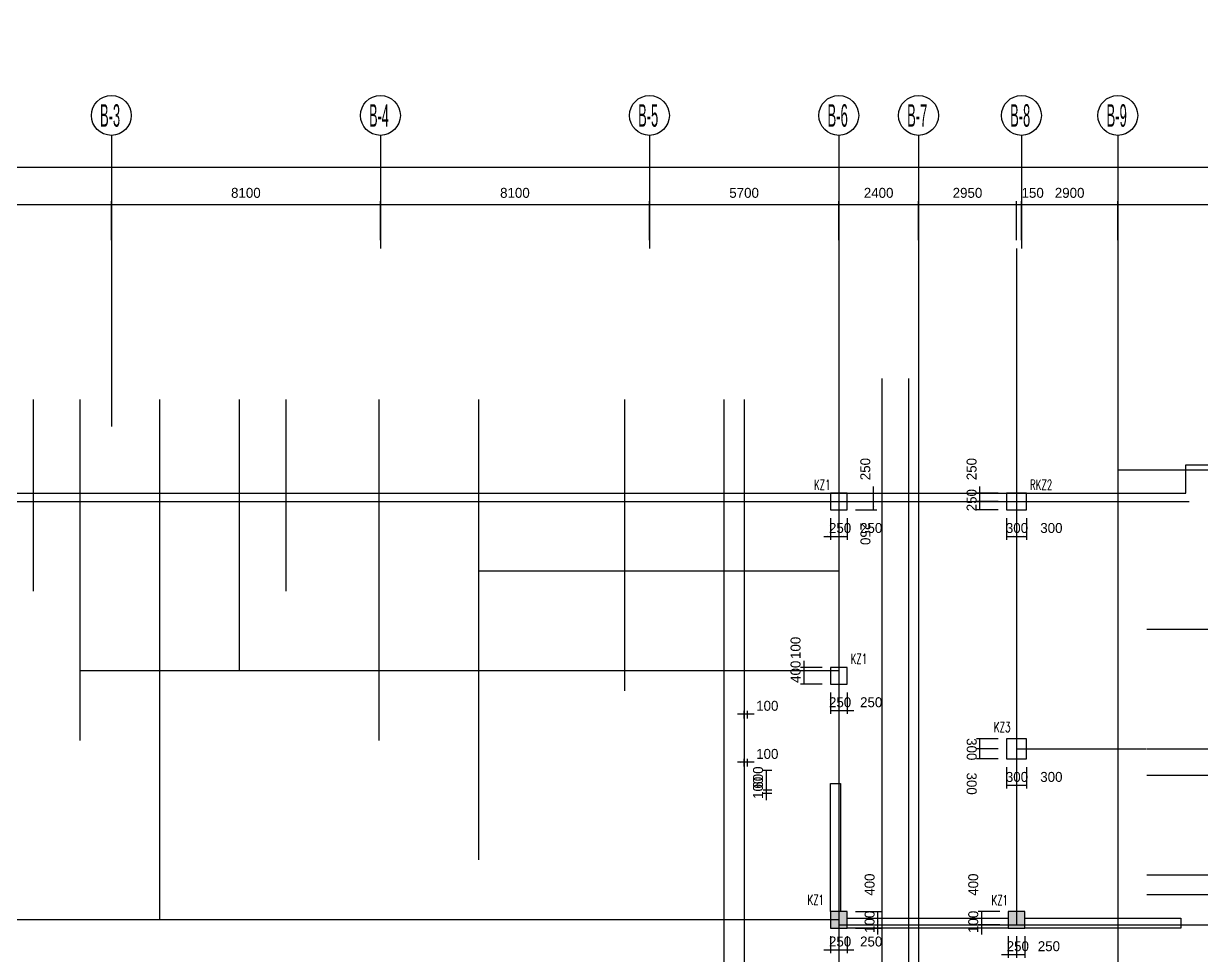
# Model space of a CAD drawing. Extents: x 387171 to 699106, y 11966 to 245688.
# Drawn here: x 505815 to 541277, y 217611 to 245688 of the extents above; entities that cross this region are included whole.
import ezdxf

# ---------------------------------------------------------------- set-up
doc = ezdxf.new("R2010")
doc.units = 0
doc.header["$LTSCALE"] = 100
doc.header["$MEASUREMENT"] = 0
for name, color, linetype in [('COLU', 7, 'Continuous'), ('DIM', 3, 'Continuous'), ('DOTE', 253, 'Continuous'), ('HATCH', 254, 'Continuous'), ('L-AXIS', 3, 'Continuous'), ('NUM', 7, 'Continuous'), ('Q-dote', 253, 'Continuous'), ('WALL', 3, 'Continuous'), ('小尺寸', 4, 'Continuous')]:
    doc.layers.add(name, color=color, linetype=linetype)
doc.styles.add('hztxt', font='hztxt')
doc.styles.get("Standard").update_dxf_attribs({"font": 'standard'})
doc.dimstyles.get("Standard").update_dxf_attribs({"dimtxt": 300, "dimasz": 100, "dimexe": 100, "dimexo": 250, "dimgap": 100, "dimtad": 0, "dimtoh": 1, "dimdec": 0, "dimdsep": 46, "dimcen": 0.09, "dimclrt": 7, "dimadec": 0, "dimazin": 0, "dimtfac": 1, "dimtdec": 4, "dimtofl": 0, "dimtmove": 0, "dimatfit": 3, "dimfxl": 1, "dimtolj": 1, "dimtzin": 0, "dimarcsym": 0})

# ---------------------------------------------------------------- blocks, each defined once
blk = doc.blocks.new('*D1100')
at = {"layer": 'L-AXIS', "color": 0, "linetype": 'ByBlock', "lineweight": -2}
for p, q in [((494858, 239398), (494858, 241456)), ((494858, 241356), (656958, 241356)), ((656958, 239398), (656958, 241456))]:
    blk.add_line(p, q, dxfattribs=at)
for points in [[(494858, 241356), (494958, 241372), (494958, 241339)], [(656958, 241356), (656858, 241339), (656858, 241372)]]:
    blk.add_solid(points, dxfattribs=at)
at = {"layer": 'L-AXIS', "color": 7, "linetype": 'Continuous', "lineweight": -2, "insert": (548151, 241706), "char_height": 300, "width": 1106.67, "attachment_point": 5, "style": 'hztxt'}
blk.add_mtext('162100', dxfattribs=at)
blk = doc.blocks.new('*D1624')
at = {"layer": 'L-AXIS', "color": 0, "linetype": 'ByBlock', "lineweight": -2}
for p, q in [((500358, 239163), (500358, 240335)), ((500358, 240235), (508458, 240235)), ((508458, 239163), (508458, 240335))]:
    blk.add_line(p, q, dxfattribs=at)
for points in [[(500358, 240235), (500458, 240251), (500458, 240218)], [(508458, 240235), (508358, 240218), (508358, 240251)]]:
    blk.add_solid(points, dxfattribs=at)
at = {"layer": 'L-AXIS', "color": 7, "linetype": 'Continuous', "lineweight": -2, "insert": (504408, 240585), "char_height": 300, "width": 775, "attachment_point": 5, "style": 'hztxt'}
blk.add_mtext('8100', dxfattribs=at)
blk = doc.blocks.new('*D3545')
at = {"layer": 'L-AXIS', "color": 0, "linetype": 'ByBlock', "lineweight": -2}
for p, q in [((538758, 239163), (538758, 240335)), ((538758, 240235), (546858, 240235)), ((546858, 239163), (546858, 240335))]:
    blk.add_line(p, q, dxfattribs=at)
for points in [[(538758, 240235), (538858, 240251), (538858, 240218)], [(546858, 240235), (546758, 240218), (546758, 240251)]]:
    blk.add_solid(points, dxfattribs=at)
at = {"layer": 'L-AXIS', "color": 7, "linetype": 'Continuous', "lineweight": -2, "insert": (542808, 240585), "char_height": 300, "width": 775, "attachment_point": 5, "style": 'hztxt'}
blk.add_mtext('8100', dxfattribs=at)
blk = doc.blocks.new('_AXISO')
blk.add_circle((0, 0), 0.5)
blk = doc.blocks.new('*D4308')
at = {"layer": 'L-AXIS', "color": 0, "linetype": 'ByBlock', "lineweight": -2}
for p, q in [((516558, 239163), (516558, 240335)), ((516558, 240235), (524658, 240235)), ((524658, 239163), (524658, 240335))]:
    blk.add_line(p, q, dxfattribs=at)
for points in [[(516558, 240235), (516658, 240251), (516658, 240218)], [(524658, 240235), (524558, 240218), (524558, 240251)]]:
    blk.add_solid(points, dxfattribs=at)
at = {"layer": 'L-AXIS', "color": 7, "linetype": 'Continuous', "lineweight": -2, "insert": (520608, 240585), "char_height": 300, "width": 775, "attachment_point": 5, "style": 'hztxt'}
blk.add_mtext('8100', dxfattribs=at)
blk = doc.blocks.new('*D4276')
at = {"layer": 'L-AXIS', "color": 0, "linetype": 'ByBlock', "lineweight": -2}
for p, q in [((508458, 239163), (508458, 240335)), ((508458, 240235), (516558, 240235)), ((516558, 239163), (516558, 240335))]:
    blk.add_line(p, q, dxfattribs=at)
for points in [[(508458, 240235), (508558, 240251), (508558, 240218)], [(516558, 240235), (516458, 240218), (516458, 240251)]]:
    blk.add_solid(points, dxfattribs=at)
at = {"layer": 'L-AXIS', "color": 7, "linetype": 'Continuous', "lineweight": -2, "insert": (512508, 240585), "char_height": 300, "width": 775, "attachment_point": 5, "style": 'hztxt'}
blk.add_mtext('8100', dxfattribs=at)
blk = doc.blocks.new('*D2391')
at = {"layer": 'L-AXIS', "color": 0, "linetype": 'ByBlock', "lineweight": -2}
for p, q in [((530358, 239163), (530358, 240335)), ((530358, 240235), (532758, 240235)), ((532758, 239163), (532758, 240335))]:
    blk.add_line(p, q, dxfattribs=at)
for points in [[(530358, 240235), (530458, 240251), (530458, 240218)], [(532758, 240235), (532658, 240218), (532658, 240251)]]:
    blk.add_solid(points, dxfattribs=at)
at = {"layer": 'L-AXIS', "color": 7, "linetype": 'Continuous', "lineweight": -2, "insert": (531558, 240585), "char_height": 300, "width": 785, "attachment_point": 5, "style": 'hztxt'}
blk.add_mtext('2400', dxfattribs=at)
blk = doc.blocks.new('*D2623')
at = {"layer": 'L-AXIS', "color": 0, "linetype": 'ByBlock', "lineweight": -2}
for p, q in [((524658, 239163), (524658, 240335)), ((524658, 240235), (530358, 240235)), ((530358, 239163), (530358, 240335))]:
    blk.add_line(p, q, dxfattribs=at)
for points in [[(524658, 240235), (524758, 240251), (524758, 240218)], [(530358, 240235), (530258, 240218), (530258, 240251)]]:
    blk.add_solid(points, dxfattribs=at)
at = {"layer": 'L-AXIS', "color": 7, "linetype": 'Continuous', "lineweight": -2, "insert": (527508, 240585), "char_height": 300, "width": 780, "attachment_point": 5, "style": 'hztxt'}
blk.add_mtext('5700', dxfattribs=at)
blk = doc.blocks.new('*D2865')
at = {"layer": 'L-AXIS', "color": 0, "linetype": 'ByBlock', "lineweight": -2}
for p, q in [((532758, 239163), (532758, 240335)), ((532758, 240235), (535708, 240235)), ((535708, 239163), (535708, 240335))]:
    blk.add_line(p, q, dxfattribs=at)
for points in [[(532758, 240235), (532858, 240251), (532858, 240218)], [(535708, 240235), (535608, 240218), (535608, 240251)]]:
    blk.add_solid(points, dxfattribs=at)
at = {"layer": 'L-AXIS', "color": 7, "linetype": 'Continuous', "lineweight": -2, "insert": (534233, 240585), "char_height": 300, "width": 775, "attachment_point": 5, "style": 'hztxt'}
blk.add_mtext('2950', dxfattribs=at)
blk = doc.blocks.new('*D3339')
at = {"layer": 'L-AXIS', "color": 0, "linetype": 'ByBlock', "lineweight": -2}
for p, q in [((535858, 239163), (535858, 240335)), ((535858, 240235), (538758, 240235)), ((538758, 239163), (538758, 240335))]:
    blk.add_line(p, q, dxfattribs=at)
for points in [[(535858, 240235), (535958, 240251), (535958, 240218)], [(538758, 240235), (538658, 240218), (538658, 240251)]]:
    blk.add_solid(points, dxfattribs=at)
at = {"layer": 'L-AXIS', "color": 7, "linetype": 'Continuous', "lineweight": -2, "insert": (537308, 240585), "char_height": 300, "width": 775, "attachment_point": 5, "style": 'hztxt'}
blk.add_mtext('2900', dxfattribs=at)
blk = doc.blocks.new('*D1403')
at = {"layer": 'L-AXIS', "color": 0, "linetype": 'ByBlock', "lineweight": -2}
for p, q in [((535508, 240235), (536058, 240235)), ((535708, 239163), (535708, 240335)), ((535858, 239163), (535858, 240335))]:
    blk.add_line(p, q, dxfattribs=at)
for points in [[(535708, 240235), (535608, 240218), (535608, 240251)], [(535858, 240235), (535958, 240251), (535958, 240218)]]:
    blk.add_solid(points, dxfattribs=at)
at = {"layer": 'L-AXIS', "color": 7, "linetype": 'Continuous', "lineweight": -2, "insert": (536196, 240585), "char_height": 300, "width": 476.67, "attachment_point": 5, "style": 'hztxt'}
blk.add_mtext('150', dxfattribs=at)
blk = doc.blocks.new('*D3484')
at = {"layer": '小尺寸', "color": 0, "linetype": 'ByBlock', "lineweight": -2}
for p, q in [((527808, 224881), (527308, 224881)), ((527508, 224751), (527508, 224981)), ((527608, 224751), (527608, 224981))]:
    blk.add_line(p, q, dxfattribs=at)
for points in [[(527508, 224881), (527408, 224865), (527408, 224898)], [(527608, 224881), (527708, 224898), (527708, 224865)]]:
    blk.add_solid(points, dxfattribs=at)
at = {"layer": '小尺寸', "color": 7, "linetype": 'Continuous', "lineweight": -2, "insert": (528206, 225131), "char_height": 300, "width": 476.67, "attachment_point": 5, "rotation": 0.0001, "style": 'hztxt'}
blk.add_mtext('100', dxfattribs=at)
blk = doc.blocks.new('*D3667')
at = {"layer": '小尺寸', "color": 0, "linetype": 'ByBlock', "lineweight": -2}
for p, q in [((528178, 222288), (528178, 222788)), ((528345, 222588), (528078, 222588)), ((528345, 222488), (528078, 222488))]:
    blk.add_line(p, q, dxfattribs=at)
for points in [[(528178, 222588), (528161, 222688), (528195, 222688)], [(528178, 222488), (528195, 222388), (528161, 222388)]]:
    blk.add_solid(points, dxfattribs=at)
at = {"layer": '小尺寸', "color": 7, "linetype": 'Continuous', "lineweight": -2, "insert": (527928, 222662), "char_height": 300, "width": 476.67, "attachment_point": 5, "rotation": 89.9957, "style": 'hztxt'}
blk.add_mtext('100', dxfattribs=at)
blk = doc.blocks.new('*D4356')
at = {"layer": '小尺寸', "color": 0, "linetype": 'ByBlock', "lineweight": -2}
for p, q in [((528345, 223188), (528078, 223188)), ((528178, 222588), (528178, 223188)), ((528345, 222588), (528078, 222588))]:
    blk.add_line(p, q, dxfattribs=at)
for points in [[(528178, 223188), (528195, 223088), (528161, 223088)], [(528178, 222588), (528161, 222688), (528195, 222688)]]:
    blk.add_solid(points, dxfattribs=at)
at = {"layer": '小尺寸', "color": 7, "linetype": 'Continuous', "lineweight": -2, "insert": (527928, 222971), "char_height": 300, "width": 556.67, "attachment_point": 5, "rotation": 89.9957, "style": 'hztxt'}
blk.add_mtext('600', dxfattribs=at)
blk = doc.blocks.new('*D1739')
at = {"layer": '小尺寸', "color": 0, "linetype": 'ByBlock', "lineweight": -2}
for p, q in [((527808, 223431), (527308, 223431)), ((527508, 223300), (527508, 223531)), ((527608, 223300), (527608, 223531))]:
    blk.add_line(p, q, dxfattribs=at)
for points in [[(527508, 223431), (527408, 223414), (527408, 223447)], [(527608, 223431), (527708, 223447), (527708, 223414)]]:
    blk.add_solid(points, dxfattribs=at)
at = {"layer": '小尺寸', "color": 7, "linetype": 'Continuous', "lineweight": -2, "insert": (528206, 223681), "char_height": 300, "width": 476.67, "attachment_point": 5, "rotation": 0.0001, "style": 'hztxt'}
blk.add_mtext('100', dxfattribs=at)
blk = doc.blocks.new('*D3244')
at = {"layer": 'DIM', "color": 0, "linetype": 'ByBlock', "lineweight": -2}
for p, q in [((535208, 218938), (534558, 218938)), ((534658, 218938), (534658, 218538)), ((535208, 218538), (534558, 218538))]:
    blk.add_line(p, q, dxfattribs=at)
for points in [[(534658, 218938), (534675, 218838), (534641, 218838)], [(534658, 218538), (534641, 218638), (534675, 218638)]]:
    blk.add_solid(points, dxfattribs=at)
at = {"layer": 'DIM', "color": 7, "linetype": 'Continuous', "lineweight": -2, "insert": (534408, 219744), "char_height": 300, "width": 576.67, "attachment_point": 5, "rotation": 90, "style": 'hztxt'}
blk.add_mtext('400', dxfattribs=at)
blk = doc.blocks.new('*D1312')
at = {"layer": 'DIM', "color": 0, "linetype": 'ByBlock', "lineweight": -2}
for p, q in [((535208, 218538), (534558, 218538)), ((534658, 218738), (534658, 218238)), ((535208, 218438), (534558, 218438))]:
    blk.add_line(p, q, dxfattribs=at)
for points in [[(534658, 218538), (534641, 218638), (534675, 218638)], [(534658, 218438), (534675, 218338), (534641, 218338)]]:
    blk.add_solid(points, dxfattribs=at)
at = {"layer": 'DIM', "color": 7, "linetype": 'Continuous', "lineweight": -2, "insert": (534408, 218624), "char_height": 300, "width": 476.67, "attachment_point": 5, "rotation": 90, "style": 'hztxt'}
blk.add_mtext('100', dxfattribs=at)
blk = doc.blocks.new('*D1263')
at = {"layer": 'DIM', "color": 0, "linetype": 'ByBlock', "lineweight": -2}
for p, q in [((535458, 218188), (535458, 217538)), ((535708, 218188), (535708, 217538)), ((535258, 217638), (535908, 217638))]:
    blk.add_line(p, q, dxfattribs=at)
for points in [[(535458, 217638), (535358, 217621), (535358, 217655)], [(535708, 217638), (535808, 217655), (535808, 217621)]]:
    blk.add_solid(points, dxfattribs=at)
at = {"layer": 'DIM', "color": 7, "linetype": 'Continuous', "lineweight": -2, "insert": (535748, 217888), "char_height": 300, "width": 566.67, "attachment_point": 5, "style": 'hztxt'}
blk.add_mtext('250', dxfattribs=at)
blk = doc.blocks.new('*D1497')
at = {"layer": 'DIM', "color": 0, "linetype": 'ByBlock', "lineweight": -2}
for p, q in [((535708, 218188), (535708, 217538)), ((535958, 218188), (535958, 217538)), ((535708, 217638), (535958, 217638))]:
    blk.add_line(p, q, dxfattribs=at)
for points in [[(535708, 217638), (535808, 217655), (535808, 217621)], [(535958, 217638), (535858, 217621), (535858, 217655)]]:
    blk.add_solid(points, dxfattribs=at)
at = {"layer": 'DIM', "color": 7, "linetype": 'Continuous', "lineweight": -2, "insert": (536684, 217888), "char_height": 300, "width": 566.67, "attachment_point": 5, "style": 'hztxt'}
blk.add_mtext('250', dxfattribs=at)
blk = doc.blocks.new('*D1740')
at = {"layer": 'DIM', "color": 0, "linetype": 'ByBlock', "lineweight": -2}
for p, q in [((535408, 223288), (535408, 222638)), ((535708, 223288), (535708, 222638)), ((535408, 222738), (535708, 222738))]:
    blk.add_line(p, q, dxfattribs=at)
for points in [[(535408, 222738), (535508, 222755), (535508, 222721)], [(535708, 222738), (535608, 222721), (535608, 222755)]]:
    blk.add_solid(points, dxfattribs=at)
at = {"layer": 'DIM', "color": 7, "linetype": 'Continuous', "lineweight": -2, "insert": (535723, 222988), "char_height": 300, "width": 566.67, "attachment_point": 5, "style": 'hztxt'}
blk.add_mtext('300', dxfattribs=at)
blk = doc.blocks.new('*D2268')
at = {"layer": 'DIM', "color": 0, "linetype": 'ByBlock', "lineweight": -2}
for p, q in [((535708, 223288), (535708, 222638)), ((536008, 223288), (536008, 222638)), ((535708, 222738), (536008, 222738))]:
    blk.add_line(p, q, dxfattribs=at)
for points in [[(535708, 222738), (535808, 222755), (535808, 222721)], [(536008, 222738), (535908, 222721), (535908, 222755)]]:
    blk.add_solid(points, dxfattribs=at)
at = {"layer": 'DIM', "color": 7, "linetype": 'Continuous', "lineweight": -2, "insert": (536759, 222988), "char_height": 300, "width": 566.67, "attachment_point": 5, "style": 'hztxt'}
blk.add_mtext('300', dxfattribs=at)
blk = doc.blocks.new('*D211')
at = {"layer": 'DIM', "color": 0, "linetype": 'ByBlock', "lineweight": -2}
for p, q in [((535158, 223838), (534508, 223838)), ((534608, 223538), (534608, 223838)), ((535158, 223538), (534508, 223538))]:
    blk.add_line(p, q, dxfattribs=at)
for points in [[(534608, 223838), (534625, 223738), (534591, 223738)], [(534608, 223538), (534591, 223638), (534625, 223638)]]:
    blk.add_solid(points, dxfattribs=at)
at = {"layer": 'DIM', "color": 7, "linetype": 'Continuous', "lineweight": -2, "insert": (534358, 222787), "char_height": 300, "width": 566.67, "attachment_point": 5, "rotation": 270, "style": 'hztxt'}
blk.add_mtext('300', dxfattribs=at)
blk = doc.blocks.new('*D452')
at = {"layer": 'DIM', "color": 0, "linetype": 'ByBlock', "lineweight": -2}
for p, q in [((535158, 224138), (534508, 224138)), ((534608, 223838), (534608, 224138)), ((535158, 223838), (534508, 223838))]:
    blk.add_line(p, q, dxfattribs=at)
for points in [[(534608, 224138), (534625, 224038), (534591, 224038)], [(534608, 223838), (534591, 223938), (534625, 223938)]]:
    blk.add_solid(points, dxfattribs=at)
at = {"layer": 'DIM', "color": 7, "linetype": 'Continuous', "lineweight": -2, "insert": (534358, 223823), "char_height": 300, "width": 566.67, "attachment_point": 5, "rotation": 270, "style": 'hztxt'}
blk.add_mtext('300', dxfattribs=at)
blk = doc.blocks.new('*D1963')
at = {"layer": 'DIM', "color": 0, "linetype": 'ByBlock', "lineweight": -2}
for p, q in [((529858, 226288), (529208, 226288)), ((529308, 226488), (529308, 225988)), ((529858, 226188), (529208, 226188))]:
    blk.add_line(p, q, dxfattribs=at)
for points in [[(529308, 226288), (529291, 226388), (529325, 226388)], [(529308, 226188), (529325, 226088), (529291, 226088)]]:
    blk.add_solid(points, dxfattribs=at)
at = {"layer": 'DIM', "color": 7, "linetype": 'Continuous', "lineweight": -2, "insert": (529058, 226878), "char_height": 300, "width": 476.67, "attachment_point": 5, "rotation": 90, "style": 'hztxt'}
blk.add_mtext('100', dxfattribs=at)
blk = doc.blocks.new('*D2170')
at = {"layer": 'DIM', "color": 0, "linetype": 'ByBlock', "lineweight": -2}
for p, q in [((529858, 226188), (529208, 226188)), ((529308, 226188), (529308, 225788)), ((529858, 225788), (529208, 225788))]:
    blk.add_line(p, q, dxfattribs=at)
for points in [[(529308, 226188), (529325, 226088), (529291, 226088)], [(529308, 225788), (529291, 225888), (529325, 225888)]]:
    blk.add_solid(points, dxfattribs=at)
at = {"layer": 'DIM', "color": 7, "linetype": 'Continuous', "lineweight": -2, "insert": (529058, 226158), "char_height": 300, "width": 576.67, "attachment_point": 5, "rotation": 90, "style": 'hztxt'}
blk.add_mtext('400', dxfattribs=at)
blk = doc.blocks.new('*D2411')
at = {"layer": 'DIM', "color": 0, "linetype": 'ByBlock', "lineweight": -2}
for p, q in [((530108, 225538), (530108, 224888)), ((530358, 225538), (530358, 224888)), ((530108, 224988), (530358, 224988))]:
    blk.add_line(p, q, dxfattribs=at)
for points in [[(530108, 224988), (530208, 225005), (530208, 224971)], [(530358, 224988), (530258, 224971), (530258, 225005)]]:
    blk.add_solid(points, dxfattribs=at)
at = {"layer": 'DIM', "color": 7, "linetype": 'Continuous', "lineweight": -2, "insert": (530398, 225238), "char_height": 300, "width": 566.67, "attachment_point": 5, "style": 'hztxt'}
blk.add_mtext('250', dxfattribs=at)
blk = doc.blocks.new('*D2893')
at = {"layer": 'DIM', "color": 0, "linetype": 'ByBlock', "lineweight": -2}
for p, q in [((530358, 225538), (530358, 224888)), ((530608, 225538), (530608, 224888)), ((530158, 224988), (530808, 224988))]:
    blk.add_line(p, q, dxfattribs=at)
for points in [[(530358, 224988), (530258, 224971), (530258, 225005)], [(530608, 224988), (530708, 225005), (530708, 224971)]]:
    blk.add_solid(points, dxfattribs=at)
at = {"layer": 'DIM', "color": 7, "linetype": 'Continuous', "lineweight": -2, "insert": (531334, 225238), "char_height": 300, "width": 566.67, "attachment_point": 5, "style": 'hztxt'}
blk.add_mtext('250', dxfattribs=at)
blk = doc.blocks.new('*D537')
at = {"layer": 'DIM', "color": 0, "linetype": 'ByBlock', "lineweight": -2}
for p, q in [((535408, 230788), (535408, 230138)), ((535708, 230788), (535708, 230138)), ((535408, 230238), (535708, 230238))]:
    blk.add_line(p, q, dxfattribs=at)
for points in [[(535408, 230238), (535508, 230255), (535508, 230221)], [(535708, 230238), (535608, 230221), (535608, 230255)]]:
    blk.add_solid(points, dxfattribs=at)
at = {"layer": 'DIM', "color": 7, "linetype": 'Continuous', "lineweight": -2, "insert": (535723, 230488), "char_height": 300, "width": 566.67, "attachment_point": 5, "style": 'hztxt'}
blk.add_mtext('300', dxfattribs=at)
blk = doc.blocks.new('*D480')
at = {"layer": 'DIM', "color": 0, "linetype": 'ByBlock', "lineweight": -2}
for p, q in [((535708, 230788), (535708, 230138)), ((536008, 230788), (536008, 230138)), ((535708, 230238), (536008, 230238))]:
    blk.add_line(p, q, dxfattribs=at)
for points in [[(535708, 230238), (535808, 230255), (535808, 230221)], [(536008, 230238), (535908, 230221), (535908, 230255)]]:
    blk.add_solid(points, dxfattribs=at)
at = {"layer": 'DIM', "color": 7, "linetype": 'Continuous', "lineweight": -2, "insert": (536759, 230488), "char_height": 300, "width": 566.67, "attachment_point": 5, "style": 'hztxt'}
blk.add_mtext('300', dxfattribs=at)
blk = doc.blocks.new('*D2988')
at = {"layer": 'DIM', "color": 0, "linetype": 'ByBlock', "lineweight": -2}
for p, q in [((535158, 231288), (534508, 231288)), ((534608, 231038), (534608, 231288)), ((535158, 231038), (534508, 231038))]:
    blk.add_line(p, q, dxfattribs=at)
for points in [[(534608, 231288), (534625, 231188), (534591, 231188)], [(534608, 231038), (534591, 231138), (534625, 231138)]]:
    blk.add_solid(points, dxfattribs=at)
at = {"layer": 'DIM', "color": 7, "linetype": 'Continuous', "lineweight": -2, "insert": (534358, 231328), "char_height": 300, "width": 566.67, "attachment_point": 5, "rotation": 90, "style": 'hztxt'}
blk.add_mtext('250', dxfattribs=at)
blk = doc.blocks.new('*D3185')
at = {"layer": 'DIM', "color": 0, "linetype": 'ByBlock', "lineweight": -2}
for p, q in [((534608, 231088), (534608, 231738)), ((535158, 231538), (534508, 231538)), ((535158, 231288), (534508, 231288))]:
    blk.add_line(p, q, dxfattribs=at)
for points in [[(534608, 231538), (534591, 231638), (534625, 231638)], [(534608, 231288), (534625, 231188), (534591, 231188)]]:
    blk.add_solid(points, dxfattribs=at)
at = {"layer": 'DIM', "color": 7, "linetype": 'Continuous', "lineweight": -2, "insert": (534358, 232264), "char_height": 300, "width": 566.67, "attachment_point": 5, "rotation": 90, "style": 'hztxt'}
blk.add_mtext('250', dxfattribs=at)
blk = doc.blocks.new('*D3697')
at = {"layer": 'DIM', "color": 0, "linetype": 'ByBlock', "lineweight": -2}
for p, q in [((530108, 230788), (530108, 230138)), ((530358, 230788), (530358, 230138)), ((529908, 230238), (530558, 230238))]:
    blk.add_line(p, q, dxfattribs=at)
for points in [[(530108, 230238), (530008, 230221), (530008, 230255)], [(530358, 230238), (530458, 230255), (530458, 230221)]]:
    blk.add_solid(points, dxfattribs=at)
at = {"layer": 'DIM', "color": 7, "linetype": 'Continuous', "lineweight": -2, "insert": (530398, 230488), "char_height": 300, "width": 566.67, "attachment_point": 5, "style": 'hztxt'}
blk.add_mtext('250', dxfattribs=at)
blk = doc.blocks.new('*D3883')
at = {"layer": 'DIM', "color": 0, "linetype": 'ByBlock', "lineweight": -2}
for p, q in [((530358, 230788), (530358, 230138)), ((530608, 230788), (530608, 230138)), ((530358, 230238), (530608, 230238))]:
    blk.add_line(p, q, dxfattribs=at)
for points in [[(530358, 230238), (530458, 230255), (530458, 230221)], [(530608, 230238), (530508, 230221), (530508, 230255)]]:
    blk.add_solid(points, dxfattribs=at)
at = {"layer": 'DIM', "color": 7, "linetype": 'Continuous', "lineweight": -2, "insert": (531334, 230488), "char_height": 300, "width": 566.67, "attachment_point": 5, "style": 'hztxt'}
blk.add_mtext('250', dxfattribs=at)
blk = doc.blocks.new('*D2004')
at = {"layer": 'DIM', "color": 0, "linetype": 'ByBlock', "lineweight": -2}
for p, q in [((530858, 231288), (531508, 231288)), ((531408, 231038), (531408, 231288)), ((530858, 231038), (531508, 231038))]:
    blk.add_line(p, q, dxfattribs=at)
for points in [[(531408, 231288), (531425, 231188), (531391, 231188)], [(531408, 231038), (531391, 231138), (531425, 231138)]]:
    blk.add_solid(points, dxfattribs=at)
at = {"layer": 'DIM', "color": 7, "linetype": 'Continuous', "lineweight": -2, "insert": (531158, 230312), "char_height": 300, "width": 566.67, "attachment_point": 5, "rotation": 270, "style": 'hztxt'}
blk.add_mtext('250', dxfattribs=at)
blk = doc.blocks.new('*D1932')
at = {"layer": 'DIM', "color": 0, "linetype": 'ByBlock', "lineweight": -2}
for p, q in [((531408, 231088), (531408, 231738)), ((530858, 231538), (531508, 231538)), ((530858, 231288), (531508, 231288))]:
    blk.add_line(p, q, dxfattribs=at)
for points in [[(531408, 231538), (531391, 231638), (531425, 231638)], [(531408, 231288), (531425, 231188), (531391, 231188)]]:
    blk.add_solid(points, dxfattribs=at)
at = {"layer": 'DIM', "color": 7, "linetype": 'Continuous', "lineweight": -2, "insert": (531158, 232264), "char_height": 300, "width": 566.67, "attachment_point": 5, "rotation": 90, "style": 'hztxt'}
blk.add_mtext('250', dxfattribs=at)
blk = doc.blocks.new('*D2748')
at = {"layer": 'DIM', "color": 0, "linetype": 'ByBlock', "lineweight": -2}
for p, q in [((530108, 218188), (530108, 217679)), ((530358, 218188), (530358, 217679)), ((529908, 217779), (530558, 217779))]:
    blk.add_line(p, q, dxfattribs=at)
for points in [[(530108, 217779), (530008, 217763), (530008, 217796)], [(530358, 217779), (530458, 217796), (530458, 217763)]]:
    blk.add_solid(points, dxfattribs=at)
at = {"layer": 'DIM', "color": 7, "linetype": 'Continuous', "lineweight": -2, "insert": (530398, 218029), "char_height": 300, "width": 566.67, "attachment_point": 5, "style": 'hztxt'}
blk.add_mtext('250', dxfattribs=at)
blk = doc.blocks.new('*D2976')
at = {"layer": 'DIM', "color": 0, "linetype": 'ByBlock', "lineweight": -2}
for p, q in [((530358, 218188), (530358, 217679)), ((530608, 218188), (530608, 217679)), ((530158, 217779), (530808, 217779))]:
    blk.add_line(p, q, dxfattribs=at)
for points in [[(530358, 217779), (530258, 217763), (530258, 217796)], [(530608, 217779), (530708, 217796), (530708, 217763)]]:
    blk.add_solid(points, dxfattribs=at)
at = {"layer": 'DIM', "color": 7, "linetype": 'Continuous', "lineweight": -2, "insert": (531334, 218029), "char_height": 300, "width": 566.67, "attachment_point": 5, "style": 'hztxt'}
blk.add_mtext('250', dxfattribs=at)
blk = doc.blocks.new('*D993')
at = {"layer": 'DIM', "color": 0, "linetype": 'ByBlock', "lineweight": -2}
for p, q in [((530858, 218538), (531638, 218538)), ((531538, 218238), (531538, 218738)), ((530858, 218438), (531638, 218438))]:
    blk.add_line(p, q, dxfattribs=at)
for points in [[(531538, 218538), (531521, 218638), (531555, 218638)], [(531538, 218438), (531555, 218338), (531521, 218338)]]:
    blk.add_solid(points, dxfattribs=at)
at = {"layer": 'DIM', "color": 7, "linetype": 'Continuous', "lineweight": -2, "insert": (531288, 218624), "char_height": 300, "width": 476.67, "attachment_point": 5, "rotation": 90, "style": 'hztxt'}
blk.add_mtext('100', dxfattribs=at)
blk = doc.blocks.new('*D1269')
at = {"layer": 'DIM', "color": 0, "linetype": 'ByBlock', "lineweight": -2}
for p, q in [((530858, 218938), (531638, 218938)), ((531538, 218538), (531538, 218938)), ((530858, 218538), (531638, 218538))]:
    blk.add_line(p, q, dxfattribs=at)
for points in [[(531538, 218938), (531555, 218838), (531521, 218838)], [(531538, 218538), (531521, 218638), (531555, 218638)]]:
    blk.add_solid(points, dxfattribs=at)
at = {"layer": 'DIM', "color": 7, "linetype": 'Continuous', "lineweight": -2, "insert": (531288, 219744), "char_height": 300, "width": 576.67, "attachment_point": 5, "rotation": 90, "style": 'hztxt'}
blk.add_mtext('400', dxfattribs=at)
blk = doc.blocks.new('后浇带现场')
at = {"color": 6, "lineweight": 30}
for points in [[(714656, 762040), (714656, 738930), (710056, 738930), (710056, 730049), (775507, 730049), (775507, 772730)], [(715456, 762040), (715456, 738130), (710856, 738130), (710856, 730849), (774707, 730849), (774707, 772730)]]:
    blk.add_lwpolyline(points, dxfattribs=at)

msp = doc.modelspace()

# ---------------------------------------------------------------- hatches: boundary and pattern name
at = {"layer": 'HATCH'}
for points in [[(530108.1, 218437.9), (530608.1, 218437.9), (530608.1, 218937.9), (530108.1, 218937.9)], [(535458.1, 218437.9), (535958.1, 218437.9), (535958.1, 218937.9), (535458.1, 218937.9)]]:
    msp.add_hatch(color=256, dxfattribs=at).paths.add_polyline_path(points, flags=0)

# ---------------------------------------------------------------- linework, layer by layer
at = {"color": 6, "lineweight": 30}
msp.add_lwpolyline([(476181.3, 232428.8), (494258.1, 233154.4), (494258.1, 231537.9), (540808.1, 231537.9), (540808.1, 232387.9), (590208.1, 232387.9), (590208.1, 232187.9), (593108.1, 232187.9), (593108.1, 230737.9), (608058.1, 230737.9), (608058.1, 231687.9), (648158.1, 231687.9), (648158.1, 230737.9), (657058.1, 230737.9), (657158.1, 196187.9), (658248.2, 196187.9), (663075.9, 83077.9), (659946, 47787.8), (654318.1, 48286.9), (653832.2, 42808.4), (496133.5, 56794.9), (482757.4, 68610.1), (476181.3, 232428.8)], dxfattribs=at)
at = {"layer": 'COLU'}
for points in [[(530108.1, 231037.9), (530608.1, 231037.9), (530608.1, 231537.9), (530108.1, 231537.9)], [(535408.1, 231037.9), (536008.1, 231037.9), (536008.1, 231537.9), (535408.1, 231537.9)], [(530108.1, 225787.9), (530608.1, 225787.9), (530608.1, 226287.9), (530108.1, 226287.9)], [(535408.1, 223537.9), (536008.1, 223537.9), (536008.1, 224137.9), (535408.1, 224137.9)], [(530108.1, 218437.9), (530608.1, 218437.9), (530608.1, 218937.9), (530108.1, 218937.9)], [(535458.1, 218437.9), (535958.1, 218437.9), (535958.1, 218937.9), (535458.1, 218937.9)]]:
    msp.add_lwpolyline(points, close=True, dxfattribs=at)
at = {"layer": 'DOTE'}
for p, q in [((508458.1, 238913.1), (508458.1, 233548.4)), ((530358.1, 238913.1), (530358.1, 212837.9)), ((532758, 238913.1), (532758.2, 95505.2)), ((535708.1, 238913.1), (535708.1, 218537.9)), ((538758.1, 238913.1), (538758.1, 94087.9)), ((506108.1, 234364.9), (506108.1, 228587.9)), ((507508.1, 234364.9), (507508.1, 224087.9)), ((509908.1, 234364.9), (509908.1, 218687.9)), ((512308.1, 234364.9), (512308.1, 226187.9)), ((513708.1, 234364.9), (513708.1, 228587.9)), ((516508.1, 234364.9), (516508.1, 224087.9)), ((519508.1, 234364.9), (519508.1, 220487.9)), ((523908.1, 234364.9), (523908.1, 225587.9)), ((526908.1, 211945.8), (526908.1, 234364.9)), ((527508.1, 234364.9), (527508.1, 212028.2)), ((538758.1, 232237.9), (590108.1, 232237.9)), ((487407, 231287.9), (540908.1, 231287.9)), ((530358.1, 229187.9), (519508.1, 229187.9)), ((539629.1, 227437.9), (590108.1, 227437.9)), ((530358.1, 226187.9), (507508.1, 226187.9)), ((535708.1, 223837.9), (539616.4, 223837.9)), ((539629.1, 223837.9), (599108.1, 223837.9)), ((539629.1, 223037.9), (585908.1, 223037.9)), ((539629.1, 220037.9), (582908.1, 220037.9)), ((587069.7, 219437.9), (539629.1, 219437.9)), ((530358.1, 218687.9), (487407, 218687.9)), ((530358.1, 218537.9), (599408.1, 218537.9))]:
    msp.add_line(p, q, dxfattribs=at)
at = {"layer": 'L-AXIS'}
for p, q in [((508458.1, 242318.6), (508458.1, 238913.1)), ((516558.1, 242318.6), (516558.1, 238913.1)), ((524658.1, 242318.6), (524658.1, 238913.1)), ((530358.1, 242318.6), (530358.1, 238913.1)), ((532758, 242318.6), (532758, 238913.1)), ((535858.1, 242318.6), (535858.1, 238913.1)), ((538758.1, 242318.6), (538758.1, 238913.1))]:
    msp.add_line(p, q, dxfattribs=at)
at = {"layer": 'Q-dote'}
msp.add_line((530358.1, 238913.1), (530358.1, 212837.9), dxfattribs=at)
at = {"layer": 'WALL'}
for points in [[(530108.1, 218937.9), (530108.1, 222787.9), (530408.1, 222787.9), (530408.1, 218937.9)], [(530608.1, 218737.9), (535458.1, 218737.9), (535458.1, 218437.9), (530608.1, 218437.9)], [(535958.1, 218737.9), (540658.1, 218737.9), (540658.1, 218437.9), (535958.1, 218437.9)]]:
    msp.add_lwpolyline(points, close=True, dxfattribs=at)

# ---------------------------------------------------------------- block references
at = {"color": 3, "lineweight": 30}
msp.add_blockref('后浇带现场', (-182998.7, -527042.1), dxfattribs=at)
at = {"layer": 'L-AXIS'}
ref = msp.add_blockref('_AXISO', (508458.1, 242918.6), dxfattribs=dict(at, xscale=1199.999999999997, yscale=1200, rotation=359.9996457873818))
ref.add_attrib('A', 'B-3', (508118.7, 242579.2), dxfattribs={"height": 678.82, "style": 'hztxt', "width": 0.42623})
ref = msp.add_blockref('_AXISO', (516558.1, 242918.6), dxfattribs=dict(at, xscale=1199.999999999997, yscale=1200, rotation=359.9996457873818))
ref.add_attrib('A', 'B-4', (516218.7, 242579.2), dxfattribs={"height": 678.82, "style": 'hztxt', "width": 0.419355})
ref = msp.add_blockref('_AXISO', (524658.1, 242918.6), dxfattribs=dict(at, xscale=1199.999999999997, yscale=1200, rotation=359.9996457873818))
ref.add_attrib('A', 'B-5', (524318.7, 242579.2), dxfattribs={"height": 678.82, "style": 'hztxt', "width": 0.42623})
ref = msp.add_blockref('_AXISO', (530358.1, 242918.6), dxfattribs=dict(at, xscale=1199.999999999997, yscale=1200, rotation=359.9996457873818))
ref.add_attrib('A', 'B-6', (530018.7, 242579.2), dxfattribs={"height": 678.82, "style": 'hztxt', "width": 0.433333})
ref = msp.add_blockref('_AXISO', (532758, 242918.6), dxfattribs=dict(at, xscale=1199.999999999997, yscale=1200, rotation=359.9996457873818))
ref.add_attrib('A', 'B-7', (532418.6, 242579.2), dxfattribs={"height": 678.82, "style": 'hztxt', "width": 0.42623})
ref = msp.add_blockref('_AXISO', (535858.1, 242918.6), dxfattribs=dict(at, xscale=1199.999999999997, yscale=1200, rotation=359.9996457873818))
ref.add_attrib('A', 'B-8', (535518.7, 242579.2), dxfattribs={"height": 678.82, "style": 'hztxt', "width": 0.42623})
ref = msp.add_blockref('_AXISO', (538758.1, 242918.6), dxfattribs=dict(at, xscale=1199.999999999997, yscale=1200, rotation=359.9996457873818))
ref.add_attrib('A', 'B-9', (538418.7, 242579.2), dxfattribs={"height": 678.82, "style": 'hztxt', "width": 0.433333})

# ---------------------------------------------------------------- texts
at = {"layer": 'NUM', "color": 200, "width": 0.7}
for s, p in [('KZ1', (529611.4, 231644)), ('KZ1', (530714.1, 226394)), ('KZ3', (535028.1, 224342)), ('KZ1', (529416, 219137.7)), ('KZ1', (534955.6, 219129.2))]:
    msp.add_text(s, height=300, dxfattribs=at).set_placement(p)
at = {"layer": 'NUM', "color": 150, "width": 0.7}
msp.add_text('RKZ2', height=300, dxfattribs=at).set_placement((536114.1, 231644))

# ---------------------------------------------------------------- dimensions: what is measured, and where the dimension line sits
at = {"layer": 'DIM', "color": 200}
for p1, p2, distance, picture, middle in [((530608.1, 231287.9), (530608.1, 231537.9), -800, '*D1932', (531158.1, 231756)), ((535408.1, 231287.9), (535408.1, 231537.9), 800, '*D3185', (534358.1, 231756)), ((535408.1, 231037.9), (535408.1, 231287.9), 800, '*D2988', (534358.1, 230819.9)), ((530608.1, 231037.9), (530608.1, 231287.9), -800, '*D2004', (531158.1, 230819.9)), ((530108.1, 231037.9), (530358.1, 231037.9), -800, '*D3697', (529890, 230487.9)), ((530358.1, 231037.9), (530608.1, 231037.9), -800, '*D3883', (530826.1, 230487.9)), ((535408.1, 231037.9), (535708.1, 231037.9), -800, '*D537', (535190, 230487.9)), ((535708.1, 231037.9), (536008.1, 231037.9), -800, '*D480', (536226.1, 230487.9)), ((530108.1, 226287.9), (530108.1, 226187.9), -800, '*D1963', (529058.1, 226489.8)), ((530108.1, 226187.9), (530108.1, 225787.9), -800, '*D2170', (529058.1, 225569.8)), ((530108.1, 225787.9), (530358.1, 225787.9), -800, '*D2411', (529890, 225237.9)), ((530358.1, 225787.9), (530608.1, 225787.9), -800, '*D2893', (530826.1, 225237.9)), ((535408.1, 223837.9), (535408.1, 224137.9), 800, '*D452', (534358.1, 224356)), ((535408.1, 223537.9), (535408.1, 223837.9), 800, '*D211', (534358.1, 223319.9)), ((535408.1, 223537.9), (535708.1, 223537.9), -800, '*D1740', (535190, 222987.9)), ((535708.1, 223537.9), (536008.1, 223537.9), -800, '*D2268', (536226.1, 222987.9)), ((535458.1, 218937.9), (535458.1, 218537.9), -800, '*D3244', (534408.1, 219156)), ((535458.1, 218537.9), (535458.1, 218437.9), -800, '*D1312', (534408.1, 218236)), ((535458.1, 218437.9), (535708.1, 218437.9), -800, '*D1263', (535240, 217887.9)), ((535708.1, 218437.9), (535958.1, 218437.9), -800, '*D1497', (536176.1, 217887.9))]:
    dim = msp.add_aligned_dim(p1=p1, p2=p2, distance=distance, dimstyle='Standard', dxfattribs=at)
    dim.commit()
    dim.dimension.update_dxf_attribs({"geometry": picture, "text_midpoint": middle})
for base, p1, p2, picture, middle in [((531538, 218937.9), (530608.1, 218537.9), (530608.1, 218937.9), '*D1269', (531288, 219156)), ((531538, 218537.9), (530608.1, 218437.9), (530608.1, 218537.9), '*D993', (531288, 218236))]:
    dim = msp.add_linear_dim(base=base, p1=p1, p2=p2, angle=90, dimstyle='Standard', dxfattribs=at)
    dim.commit()
    dim.dimension.update_dxf_attribs({"geometry": picture, "text_midpoint": middle})
for base, p1, p2, picture, middle in [((530358.1, 217779.4), (530108.1, 218437.9), (530358.1, 218437.9), '*D2748', (529890, 218029.4)), ((530608.1, 217779.4), (530358.1, 218437.9), (530608.1, 218437.9), '*D2976', (530826.1, 218029.4))]:
    dim = msp.add_linear_dim(base=base, p1=p1, p2=p2, dimstyle='Standard', dxfattribs=at)
    dim.commit()
    dim.dimension.update_dxf_attribs({"geometry": picture, "text_midpoint": middle})
at = {"layer": 'L-AXIS'}
for base, p1, p2, picture, middle in [((656958.1, 241355.5), (494858.1, 239148.3), (656958.1, 239148.3), '*D1100', (548150.6, 241705.5)), ((508458.1, 240234.6), (500358.1, 238913.1), (508458.1, 238913.1), '*D1624', (504408.1, 240584.6)), ((516558.1, 240234.6), (508458.1, 238913.1), (516558.1, 238913.1), '*D4276', (512508.1, 240584.6)), ((524658.1, 240234.6), (516558.1, 238913.1), (524658.1, 238913.1), '*D4308', (520608.1, 240584.6)), ((530358.1, 240234.6), (524658.1, 238913.1), (530358.1, 238913.1), '*D2623', (527508.1, 240584.6)), ((532758.1, 240234.6), (530358.1, 238913.1), (532758.1, 238913.1), '*D2391', (531558.1, 240584.6)), ((535708.1, 240234.6), (532758.1, 238913.1), (535708.1, 238913.1), '*D2865', (534233.1, 240584.6)), ((535858.1, 240234.6), (535708.1, 238913.1), (535858.1, 238913.1), '*D1403', (535783.1, 240584.6)), ((538758.1, 240234.6), (535858.1, 238913.1), (538758.1, 238913.1), '*D3339', (537308.1, 240584.6)), ((546858.1, 240234.6), (538758.1, 238913.1), (546858.1, 238913.1), '*D3545', (542808.1, 240584.6))]:
    dim = msp.add_linear_dim(base=base, p1=p1, p2=p2, dimstyle='Standard', dxfattribs=at)
    dim.commit()
    dim.dimension.update_dxf_attribs({"geometry": picture, "text_midpoint": middle})
at = {"layer": '小尺寸'}
for p1, p2, distance, picture, middle in [((527608.1, 224500.7), (527508.1, 224500.7), -380.6, '*D3484', (527818.1, 225131.3)), ((527608.1, 223050.2), (527508.1, 223050.2), -380.6, '*D1739', (527818.1, 223680.7)), ((528594.7, 222487.6), (528594.7, 222587.8), 416.8, '*D3667', (527928, 222273.6))]:
    dim = msp.add_aligned_dim(p1=p1, p2=p2, distance=distance, dimstyle='Standard', dxfattribs=at)
    dim.commit()
    dim.dimension.update_dxf_attribs({"geometry": picture, "text_midpoint": middle})
dim = msp.add_linear_dim(base=(528178, 223187.7), p1=(528594.7, 222587.8), p2=(528594.7, 223187.6), angle=269.99574, dimstyle='Standard', dxfattribs=at)
dim.commit()
dim.dimension.update_dxf_attribs({"geometry": '*D4356', "text_midpoint": (527928, 222971)})

doc.saveas('drawing.dxf')
